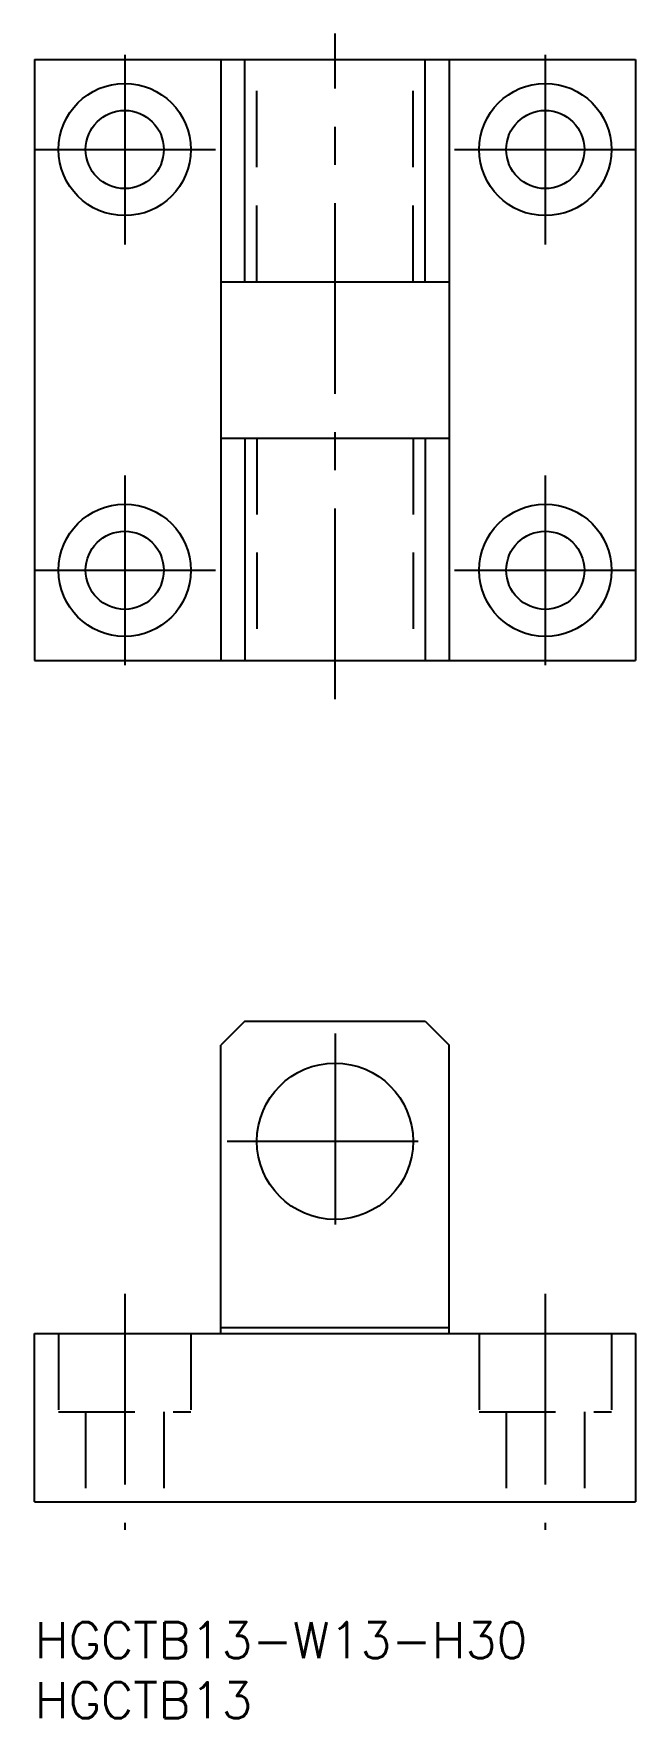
# Model space of a CAD drawing. Extents: x 0 to 50, y -8 to 132.
import ezdxf

# ---------------------------------------------------------------- set-up
doc = ezdxf.new("R2010")
doc.units = 0
doc.header["$LTSCALE"] = 0.5
doc.linetypes.add('CENTER', pattern=[50.8, 31.75, -6.35, 6.35, -6.35])
doc.linetypes.add('DASHED', pattern=[19.05, 12.7, -6.35])
for name, color, linetype in [('MSM_CENTER', 1, 'CENTER'), ('MSM_CONTINUOUS', 7, 'CONTINUOUS'), ('MSM_DASHED', 4, 'DASHED'), ('MSM_PART_NUMBER', 7, 'CONTINUOUS')]:
    doc.layers.add(name, color=color, linetype=linetype)
doc.styles.get("Standard").update_dxf_attribs({"font": 'txt.shx', "height": 3, "bigfont": 'bigfont.shx'})

msp = doc.modelspace()

# ---------------------------------------------------------------- linework, layer by layer
at = {"layer": 'MSM_CENTER'}
for p, q in [((25, 76.77), (25, 132.14)), ((7.5, 130.39), (7.5, 114.61)), ((42.5, 130.39), (42.5, 114.61)), ((-0.07, 122.5), (15.07, 122.5)), ((34.93, 122.5), (50.07, 122.5)), ((7.5, 95.39), (7.5, 79.61)), ((42.5, 95.39), (42.5, 79.61)), ((-0.07, 87.5), (15.07, 87.5)), ((34.93, 87.5), (50.07, 87.5)), ((25, 48.96), (25, 31.04)), ((16.04, 40), (33.96, 40)), ((7.5, 27.32), (7.5, 7.68)), ((42.5, 27.32), (42.5, 7.68))]:
    msp.add_line(p, q, dxfattribs=at)
at = {"layer": 'MSM_CONTINUOUS'}
for p, q in [((0, 130), (0, 80)), ((0, 130), (50, 130)), ((15.5, 130), (15.5, 80)), ((17.5, 111.5), (17.5, 130)), ((32.5, 111.5), (32.5, 130)), ((34.5, 130), (34.5, 80)), ((50, 130), (50, 80)), ((15.5, 111.5), (34.5, 111.5)), ((15.5, 98.5), (34.5, 98.5)), ((17.5, 98.5), (17.5, 80)), ((32.5, 98.5), (32.5, 80)), ((0, 80), (50, 80)), ((17.5, 50), (15.5, 48)), ((17.5, 50), (32.5, 50)), ((32.5, 50), (34.5, 48)), ((15.5, 24), (15.5, 48)), ((34.5, 24), (34.5, 48)), ((0, 10), (0, 24)), ((0, 24), (50, 24)), ((15.5, 24.5), (34.5, 24.5)), ((50, 24), (50, 10)), ((0, 10), (50, 10))]:
    msp.add_line(p, q, dxfattribs=at)
for centre, radius in [((7.5, 122.5), 5.5), ((42.5, 122.5), 5.5), ((7.5, 122.5), 3.25), ((42.5, 122.5), 3.25), ((7.5, 87.5), 5.5), ((42.5, 87.5), 5.5), ((7.5, 87.5), 3.25), ((42.5, 87.5), 3.25), ((25, 40), 6.5)]:
    msp.add_circle(centre, radius, dxfattribs=at)
at = {"layer": 'MSM_DASHED'}
for p, q in [((18.5, 111.5), (18.5, 130)), ((31.5, 111.5), (31.5, 130)), ((18.5, 98.5), (18.5, 80)), ((31.5, 98.5), (31.5, 80)), ((2, 24), (2, 17.5)), ((13, 24), (13, 17.5)), ((37, 24), (37, 17.5)), ((48, 24), (48, 17.5)), ((2, 17.5), (13, 17.5)), ((4.25, 17.5), (4.25, 10)), ((10.75, 17.5), (10.75, 10)), ((37, 17.5), (48, 17.5)), ((39.25, 17.5), (39.25, 10)), ((45.75, 17.5), (45.75, 10))]:
    msp.add_line(p, q, dxfattribs=at)

# ---------------------------------------------------------------- texts
at = {"layer": 'MSM_PART_NUMBER'}
for s, p in [('HGCTB13-W13-H30', (0, -3)), ('HGCTB13', (0, -8))]:
    msp.add_text(s, height=3, dxfattribs=at).set_placement(p)

doc.saveas('drawing.dxf')
